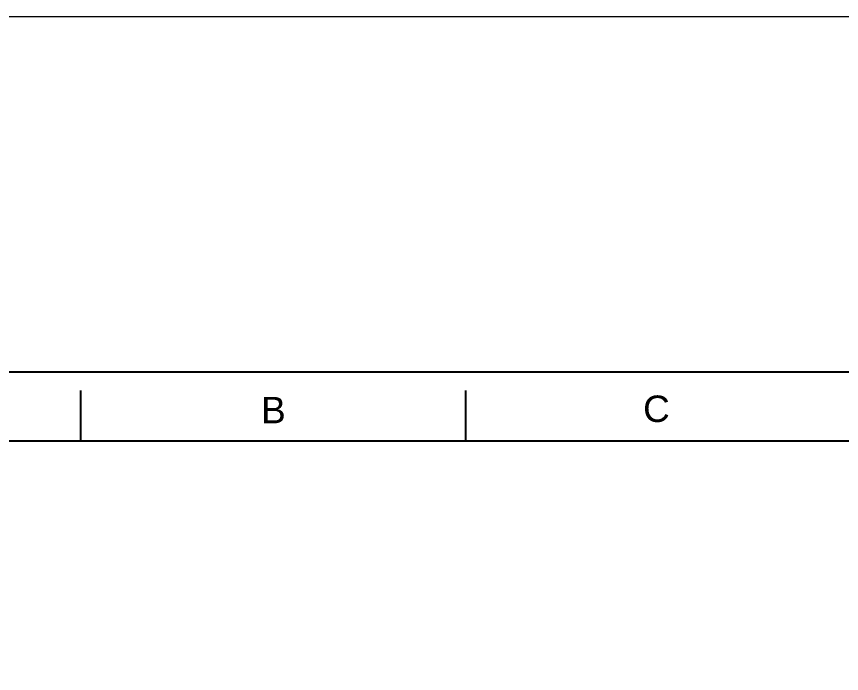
# Model space of a CAD drawing. Header units: millimetres. Extents: x 13495 to 14291, y -4366 to -3315.
# Drawn here: x 13732 to 13969.5, y -3504.2 to -3315 of the extents above; entities that cross this region are included whole.
import ezdxf

# ---------------------------------------------------------------- set-up
doc = ezdxf.new("R2010")
doc.units = ezdxf.units.MM
doc.header["$LTSCALE"] = 0.1
doc.layers.get('0').update_dxf_attribs({"lineweight": 15})
doc.layers.add('FORM', color=7, linetype='Continuous')
doc.styles.get("Standard").update_dxf_attribs({"font": 'arial.ttf'})

msp = doc.modelspace()

# ---------------------------------------------------------------- linework, layer by layer
msp.add_lwpolyline([(13494.544, -3315), (14291.177, -3315), (14291.177, -4365.947), (13494.544, -4365.947)], close=True)
at = {"layer": 'FORM', "color": 7, "linetype": 'Continuous'}
for p, q in [((13619.747, -3417.298), (14213.747, -3417.298)), ((13750.547, -3437.298), (13750.547, -3422.762)), ((13861.347, -3437.298), (13861.347, -3422.762)), ((14193.747, -3437.298), (13639.747, -3437.298))]:
    msp.add_line(p, q, dxfattribs=at)

# ---------------------------------------------------------------- texts
at = {"layer": 'FORM', "char_height": 7.624, "attachment_point": 5}
for s, insert in [('B', (13806.016, -3428.358)), ('C', (13916.269, -3428.031))]:
    msp.add_mtext_dynamic_manual_height_columns(s, width=10, gutter_width=12.5, heights=[0], dxfattribs=dict(at, insert=insert))

doc.saveas('drawing.dxf')
